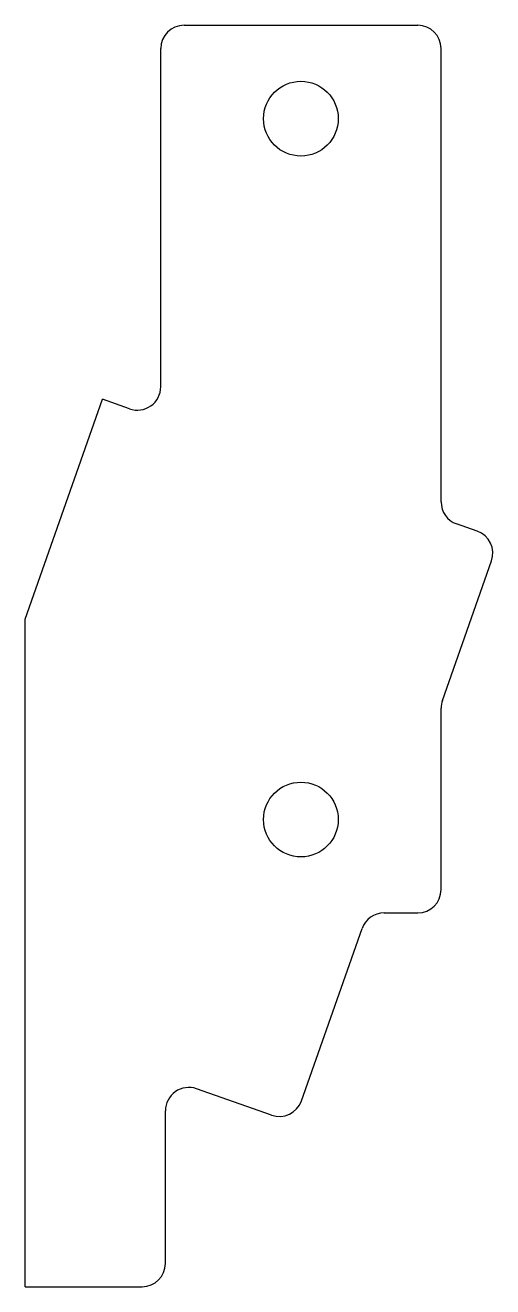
# Model space of a CAD drawing. Header units: millimetres. Extents: x 19.2 to 39.2, y -10 to 44.
import ezdxf

# ---------------------------------------------------------------- set-up
doc = ezdxf.new("R2010")
doc.units = ezdxf.units.MM

msp = doc.modelspace()

# ---------------------------------------------------------------- linework, layer by layer
for p, q in [((26, 44), (36, 44)), ((25, 28.524), (25, 43)), ((37, 23.596), (37, 43)), ((19.2, 18.583), (22.511, 27.988)), ((23.668, 27.581), (22.511, 27.988)), ((38.546, 22.344), (37.668, 22.653)), ((37.057, 15.101), (39.157, 21.068)), ((19.2, -10), (19.2, 18.583)), ((37, 7), (37, 14.769)), ((34.561, 6), (36, 6)), ((31.021, -2.045), (33.618, 5.332)), ((29.746, -2.656), (26.532, -1.525)), ((25.2, -9), (25.2, -2.468)), ((19.2, -10), (24.2, -10))]:
    msp.add_line(p, q)
for centre in [(31, 40), (31, 10)]:
    msp.add_circle(centre, 1.6)
for centre, start, end in [((26, 43), 90, 180), ((36, 43), 0, 90), ((24, 28.524), 250.6079, 360), ((38, 23.596), 180, 250.6079), ((38.214, 21.4), -19.3921, 70.6079), ((38, 14.769), 160.6079, 180), ((36, 7), -90, 0), ((34.561, 5), -270, -199.3921), ((26.2, -2.468), 430.6079, 540), ((30.078, -1.713), 250.6079, 340.6079), ((24.2, -9), -90, 0)]:
    msp.add_arc(centre, 1, start, end)

doc.saveas('drawing.dxf')
